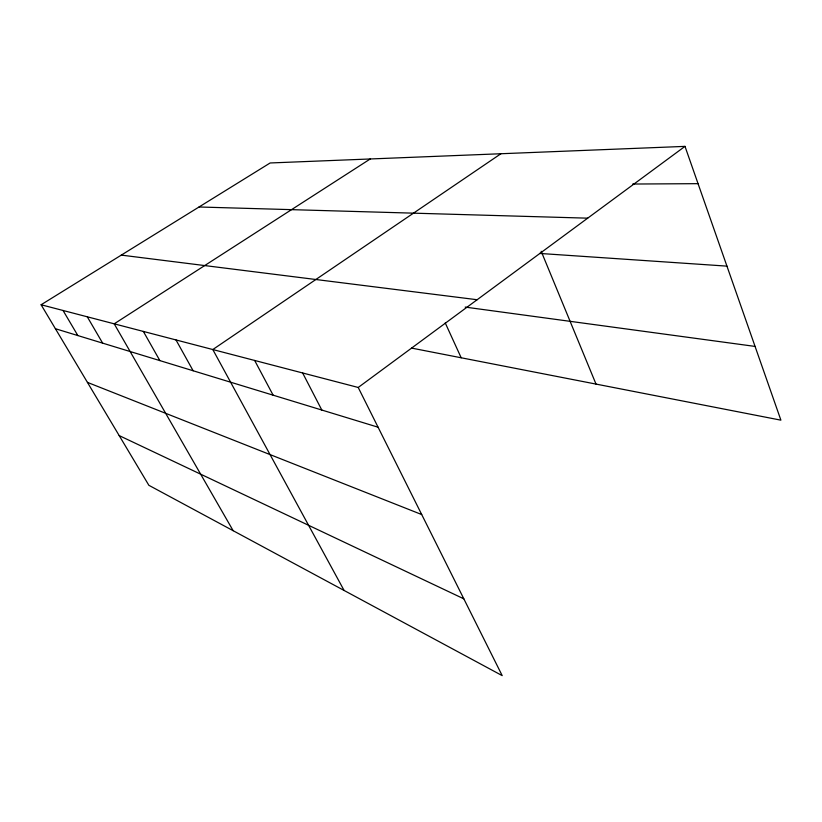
<?xml version="1.0" encoding="UTF-8"?>
<svg xmlns="http://www.w3.org/2000/svg" width="822" height="822" viewBox="0 0 822 822"><rect width="100%" height="100%" fill="white"/><g stroke="black" fill="none" stroke-linecap="round" stroke-linejoin="round"><path stroke-width="1.23" d="M684.993 146.378L270.14 162.972L41.1 304.757L358.217 387.47L684.993 146.378L780.9 420.165L411.678 348.117M500.927 153.735L212.806 349.545L344.099 590.463M370.26 158.965L114.207 323.827L233.16 530.704M632.704 184.036L698.053 183.666M199.027 206.99L587.689 218.169M539.643 253.433L726.946 266.133M121.296 255.108L477.13 299.732M465.19 307.099L755.069 346.422M55.403 328.718L378.079 427.214M87.44 382.384L421.717 514.551M119.19 435.588L463.834 598.837M41.1 304.757L148.864 485.299L502.201 675.622L358.217 387.47M63.047 310.48L77.854 335.571M87.286 316.799L102.637 343.134M143.347 331.42L159.869 360.601M175.99 339.938L193.139 370.763M254.656 360.457L273.13 395.177M302.64 372.972L321.813 410.034M445.247 322.923L461.183 357.776M541.184 251.275L596.012 384.09"/></g></svg>
